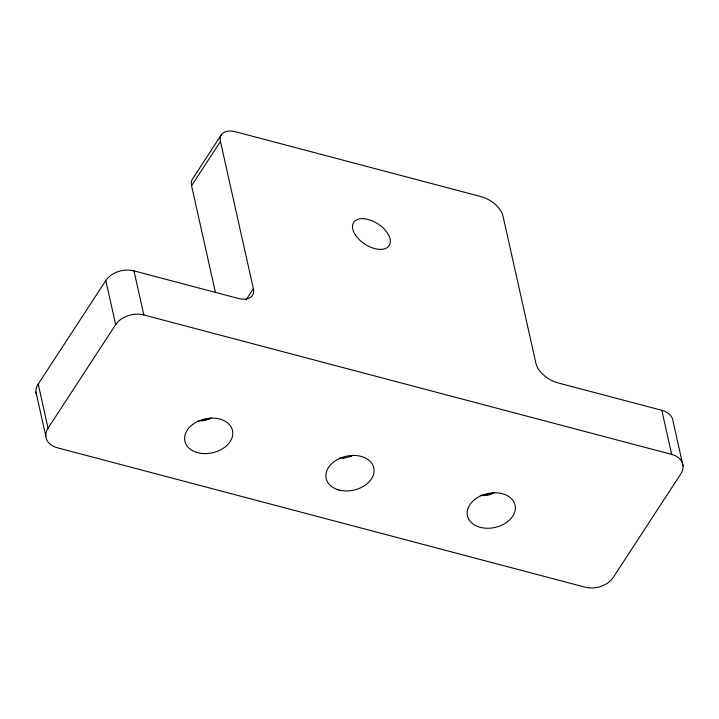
<?xml version="1.0" encoding="UTF-8"?>
<svg xmlns="http://www.w3.org/2000/svg" width="719" height="719" viewBox="0 0 719 719"><rect width="100%" height="100%" fill="white"/><g stroke="black" fill="none" stroke-linecap="round" stroke-linejoin="round"><path stroke-width="1.08" d="M36.552 394.929A21.193 15.063 -12.6 0 1 38.215 384.099L105.81 280.545A21.193 15.063 -12.6 0 1 133.986 270.874L237.971 298.34A21.193 12.043 33.1 0 0 253.367 288.723L220.454 141.463A21.193 12.043 33.1 0 1 235.85 131.847L481.11 196.638A21.193 12.043 33.1 0 1 503.012 216.113L535.925 363.374A21.193 12.043 33.1 0 0 557.827 382.85L661.813 410.315A21.193 15.063 -12.6 0 1 673.191 421.882L683.05 465.975M221.326 134.848L192.44 179.103A21.193 12.043 33.1 0 0 191.569 185.718L215.457 292.615M191.569 185.718L220.454 141.463M48.074 428.191L115.66 324.637A21.193 15.063 -12.6 0 1 143.845 314.958L671.663 454.408A21.193 15.063 -12.6 0 1 680.785 473.938L613.19 577.492A21.193 15.063 -12.6 0 1 585.014 587.162L57.187 447.721A21.193 15.063 -12.6 0 1 48.074 428.191L38.215 384.099M246.141 299.787L253.367 288.723M350.117 456.466L352.013 455.603M211.044 418.134L201.94 420.732L198.812 420.822M480.265 495.499L488.605 494.618L494.573 492.515M482.862 495.679L489.235 494.699L493.27 493.279M343.26 458.255L351.627 456.232M201.85 420.885L209.211 419.258M339.736 458.174L343.925 457.967M488.605 494.618L489.235 494.699M661.813 410.315L671.663 454.408M133.986 270.874L143.845 314.958M105.81 280.545L115.66 324.637M35.95 392.062L45.809 436.154M197.105 452.512A24.41 17.346 -12.6 0 0 232.812 432.883A24.41 17.346 -12.6 0 0 196.188 422.206A24.41 17.346 -12.6 0 0 197.105 452.512M339.009 490.007A24.41 17.346 -12.6 0 0 374.069 469.696A24.41 17.346 -12.6 0 0 336.878 459.863A24.41 17.346 -12.6 0 0 339.009 490.007M477.802 526.533A24.41 17.346 -12.6 0 0 515.325 509.124A24.41 17.346 -12.6 0 0 480.669 495.885A24.41 17.346 -12.6 0 0 477.802 526.533M355.33 234.888A21.193 12.043 33.1 0 0 388.098 246.887A21.193 12.043 33.1 0 0 370.833 220.329A21.193 12.043 33.1 0 0 355.33 234.888"/></g></svg>
